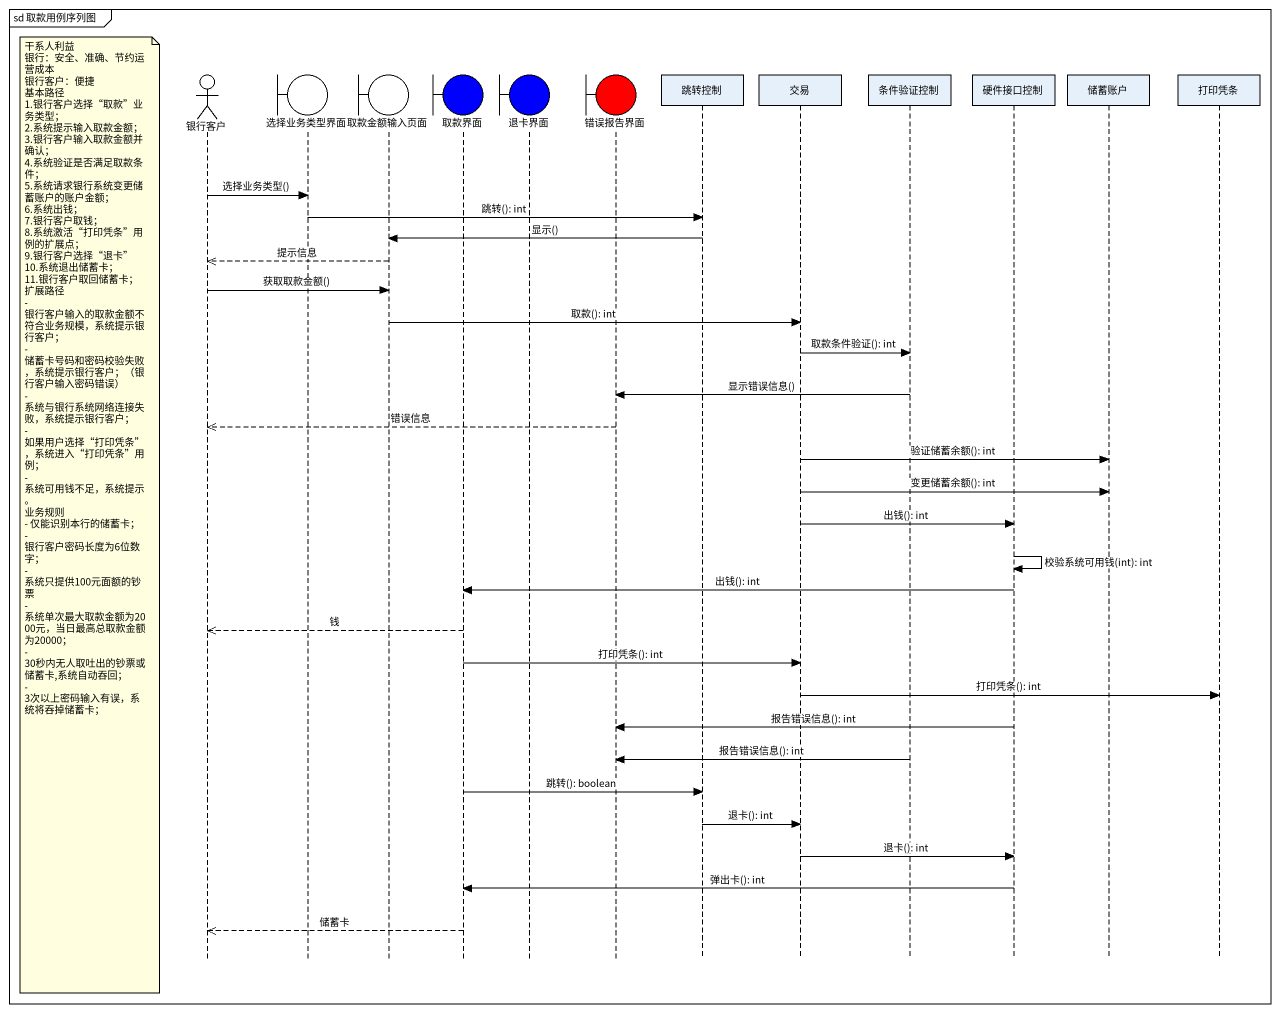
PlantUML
@startuml
mainframe sd 取款用例序列图
hide footbox
actor 银行客户
boundary 选择业务类型界面
boundary 取款金额输入页面
boundary 取款界面 #0000FF
boundary 退卡界面 #0000FF
boundary 错误报告界面 #FF0000
participant 跳转控制
participant 交易
participant 条件验证控制
participant 硬件接口控制
participant 储蓄账户
participant 打印凭条

银行客户 -> 选择业务类型界面 : 选择业务类型()
选择业务类型界面 -> 跳转控制 : 跳转(): int
跳转控制 -> 取款金额输入页面 : 显示()
取款金额输入页面 -->> 银行客户 : 提示信息
银行客户 -> 取款金额输入页面 : 获取取款金额()
取款金额输入页面 -> 交易 : 取款(): int
交易 -> 条件验证控制 : 取款条件验证(): int
条件验证控制 -> 错误报告界面 : 显示错误信息()
错误报告界面 -->> 银行客户 : 错误信息
交易 -> 储蓄账户 : 验证储蓄余额(): int
交易 -> 储蓄账户 : 变更储蓄余额(): int
note left of 银行客户
  干系人利益
  银行：安全、准确、节约运营成本
  银行客户：便捷
  基本路径
  1.银行客户选择“取款”业务类型；
  2.系统提示输入取款金额；
  3.银行客户输入取款金额并确认；
  4.系统验证是否满足取款条件；
  5.系统请求银行系统变更储蓄账户的账户金额；
  6.系统出钱；
  7.银行客户取钱；
  8.系统激活“打印凭条”用例的扩展点；
  9.银行客户选择“退卡”
  10.系统退出储蓄卡；
  11.银行客户取回储蓄卡；
  扩展路径
  - 银行客户输入的取款金额不符合业务规模，系统提示银行客户；
  - 储蓄卡号码和密码校验失败，系统提示银行客户；（银行客户输入密码错误）
  - 系统与银行系统网络连接失败，系统提示银行客户；
  - 如果用户选择“打印凭条”，系统进入“打印凭条”用例；
  - 系统可用钱不足，系统提示。
  业务规则
  - 仅能识别本行的储蓄卡；
  - 银行客户密码长度为6位数字；
  - 系统只提供100元面额的钞票
  - 系统单次最大取款金额为2000元，当日最高总取款金额为20000；
  - 30秒内无人取吐出的钞票或储蓄卡,系统自动吞回；
  - 3次以上密码输入有误，系统将吞掉储蓄卡；
end note
交易 -> 硬件接口控制 : 出钱(): int
硬件接口控制 -> 硬件接口控制 : 校验系统可用钱(int): int
硬件接口控制 -> 取款界面 : 出钱(): int
取款界面 -->> 银行客户 : 钱
取款界面 -> 交易 : 打印凭条(): int
交易 -> 打印凭条 : 打印凭条(): int
硬件接口控制 -> 错误报告界面 : 报告错误信息(): int
条件验证控制 -> 错误报告界面 : 报告错误信息(): int
取款界面 -> 跳转控制 : 跳转(): boolean
跳转控制 -> 交易 : 退卡(): int
交易 -> 硬件接口控制 : 退卡(): int
硬件接口控制 -> 取款界面 : 弹出卡(): int
取款界面 -->> 银行客户 : 储蓄卡
@enduml
